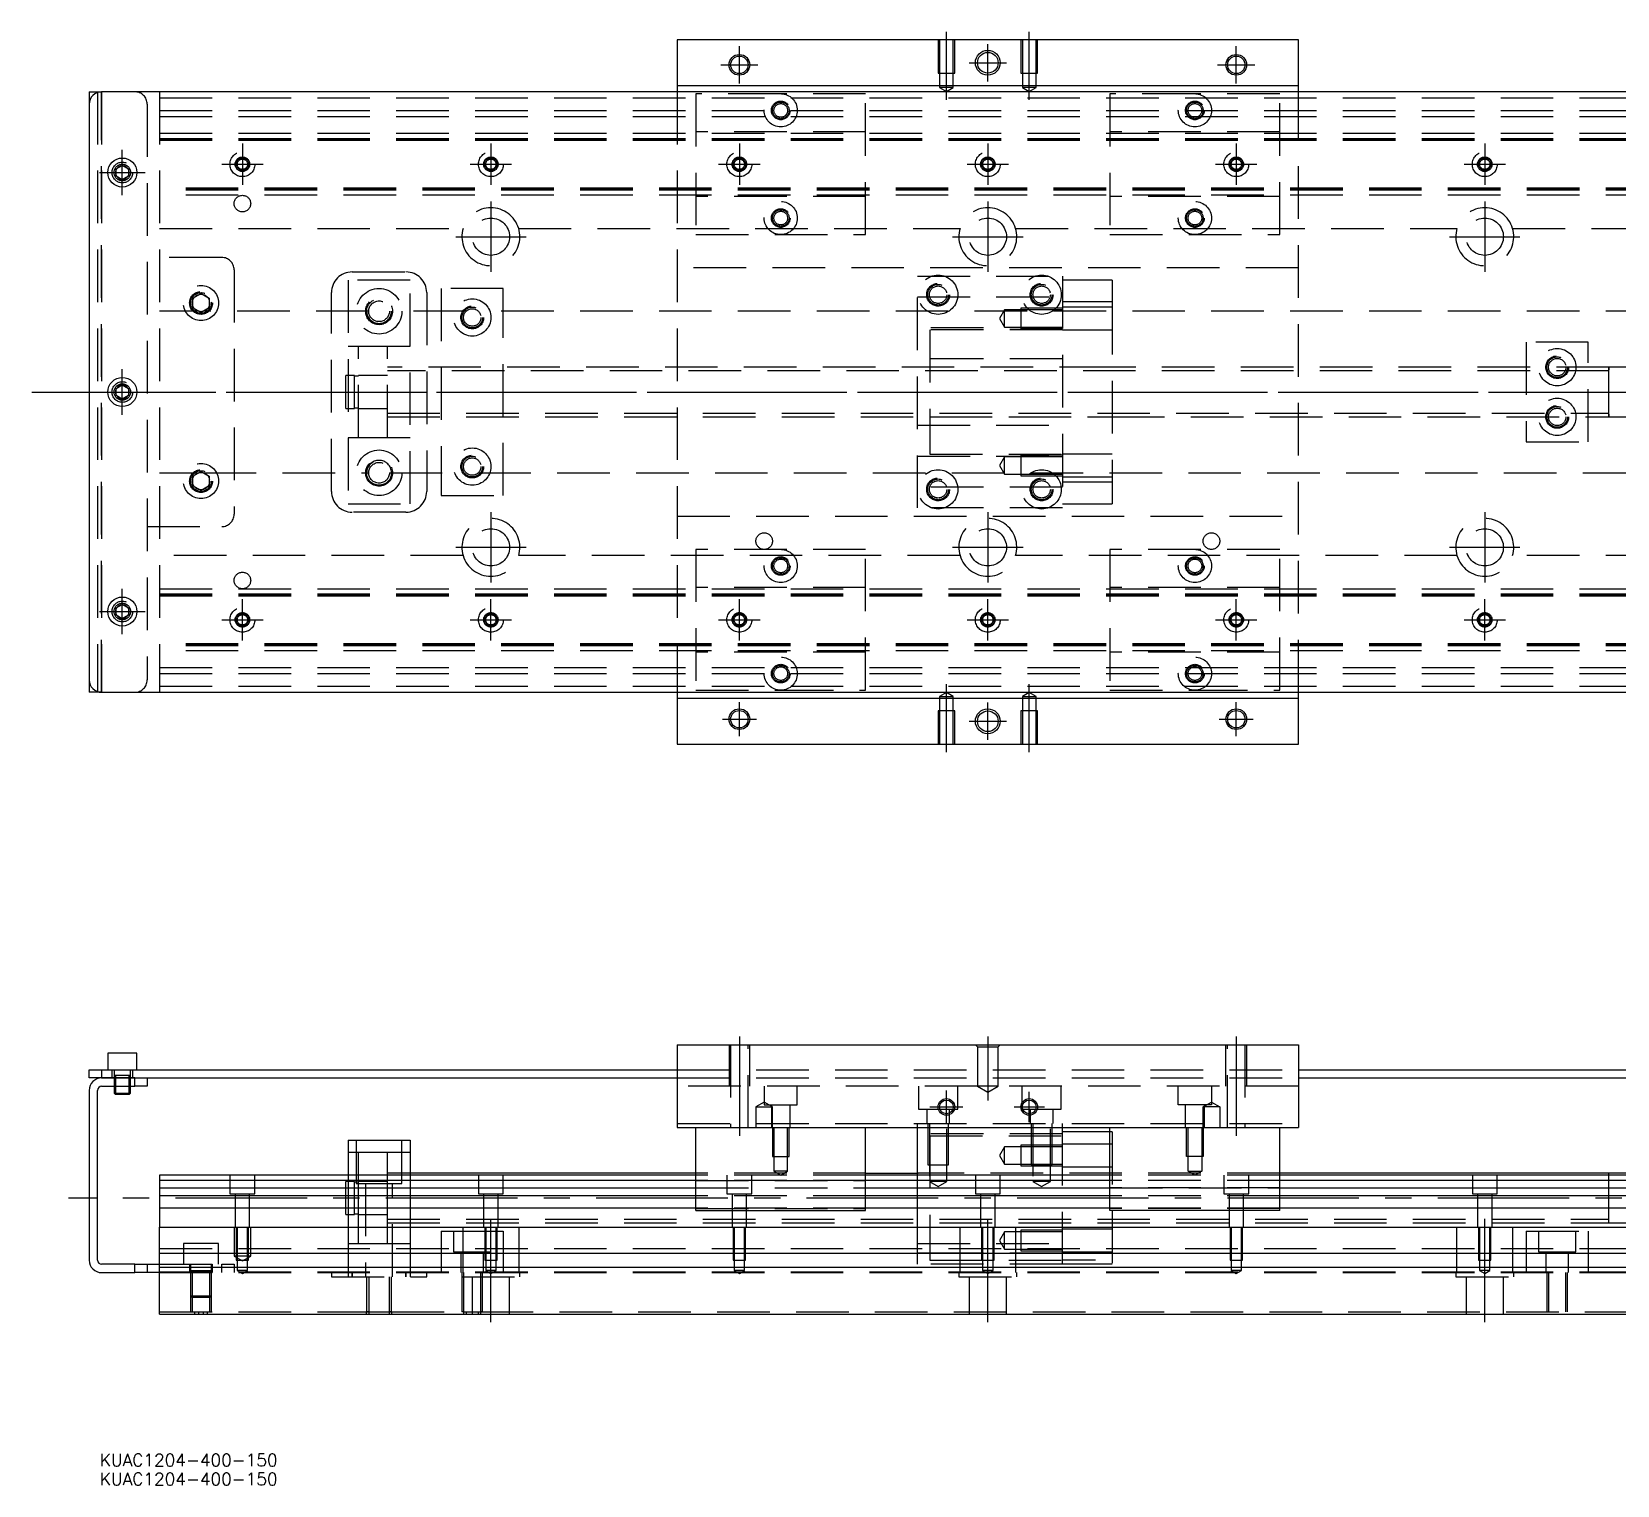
# Model space of a CAD drawing. Extents: x -14 to 616, y -264 to 87.
# Drawn here: x -13.9 to 369, y -264 to 87 of the extents above; entities that cross this region are included whole.
import ezdxf

# ---------------------------------------------------------------- set-up
doc = ezdxf.new("R2010")
doc.units = 0
doc.linetypes.add('CENTER', pattern=[50.8, 31.75, -6.35, 6.35, -6.35])
doc.linetypes.add('DASHED', pattern=[19.05, 12.7, -6.35])
doc.layers.get('0').update_dxf_attribs({"linetype": 'CONTINUOUS'})
doc.layers.add('CENTER', color=1, linetype='CENTER')
doc.styles.get("Standard").update_dxf_attribs({"font": 'txt.shx', "height": 3, "bigfont": 'bigfont.shx'})

# ---------------------------------------------------------------- blocks, each defined once
blk = doc.blocks.new('*U2')
at = {"color": 7, "linetype": 'CONTINUOUS'}
blk.add_text('KUAC1204-400-150', height=3, dxfattribs=at).set_placement((2.55, -263.98))
blk = doc.blocks.new('*U3')
at = {"color": 7, "linetype": 'CONTINUOUS'}
blk.add_text('KUAC1204-400-150', height=3, dxfattribs=at).set_placement((2.55, -259.4))

msp = doc.modelspace()

# ---------------------------------------------------------------- linework, layer by layer
at = {"color": 7, "linetype": 'CONTINUOUS'}
for p, q in [((292, 85), (142, 85)), ((142, 85), (142, 74)), ((292, 74), (292, 85)), ((142, 74), (292, 74)), ((142, 74), (142, 72.5)), ((292, 72.5), (292, 74)), ((0, 72.5), (0, -72.5)), ((0, 72.5), (3, 72.5)), ((431, 72.5), (3, 72.5)), ((6.5, 53.866026), (8, 54.73205)), ((6.5, 52.133974), (6.5, 53.866026)), ((8, 54.73205), (9.5, 53.866026)), ((9.5, 53.866026), (9.5, 52.133974)), ((8, 51.26795), (6.5, 52.133974)), ((9.5, 52.133974), (8, 51.26795)), ((367, -6.000006), (367, 6.000006)), ((6.5, 0.866026), (8, 1.73205)), ((6.5, -0.866026), (6.5, 0.866026)), ((8, 1.73205), (9.5, 0.866026)), ((9.5, 0.866026), (9.5, -0.866026)), ((8, -1.73205), (6.5, -0.866026)), ((9.5, -0.866026), (8, -1.73205)), ((6.5, -52.133974), (8, -51.26795)), ((6.5, -53.866026), (6.5, -52.133974)), ((8, -51.26795), (9.5, -52.133974)), ((9.5, -52.133974), (9.5, -53.866026)), ((8, -54.73205), (6.5, -53.866026)), ((9.5, -53.866026), (8, -54.73205)), ((3, -72.5), (0, -72.5)), ((3, -72.5), (431, -72.5)), ((142, -72.5), (142, -85)), ((292, -85), (292, -72.5)), ((292, -74), (142, -74)), ((142, -85), (292, -85)), ((11.5, -159.63), (4.5, -159.63)), ((4.5, -159.63), (4.5, -163.63)), ((11.5, -163.63), (11.5, -159.63)), ((142, -157.63), (292, -157.63)), ((142, -157.63), (142, -177.63)), ((292, -157.63), (292, -177.63)), ((0, -165.63), (0, -163.63)), ((0, -163.63), (3, -163.63)), ((3, -163.63), (3, -165.63)), ((3, -163.63), (142, -163.63)), ((292, -163.63), (431, -163.63)), ((3, -165.63), (0, -165.63)), ((3, -165.63), (11, -165.63)), ((11, -165.63), (3, -165.63)), ((3, -167.63), (11, -167.63)), ((6, -167.63), (6, -169.28)), ((6.35, -167.63), (6.35, -169.63)), ((9.65, -169.63), (9.65, -167.63)), ((10, -169.28), (10, -167.63)), ((11, -165.63), (142, -165.63)), ((11, -167.63), (11, -165.63)), ((14, -167.63), (11, -167.63)), ((14, -165.63), (14, -167.63)), ((292, -165.63), (423, -165.63)), ((0, -168.63), (0, -209.63)), ((2, -209.63), (2, -168.63)), ((6, -169.28), (10, -169.28)), ((6, -169.28), (6.35, -169.63)), ((9.65, -169.63), (6.35, -169.63)), ((9.65, -169.63), (10, -169.28)), ((142, -177.63), (292, -177.63)), ((146.5, -197.63), (146.5, -177.63)), ((187.5, -197.63), (187.5, -177.63)), ((200, -189.13), (200, -177.63)), ((235, -189.13), (235, -177.63)), ((246.5, -178.63), (235, -178.63)), ((246.5, -197.63), (246.5, -177.63)), ((287.5, -197.63), (287.5, -177.63)), ((62.5, -180.63), (62.5, -189.13)), ((62.5, -180.63), (77.5, -180.63)), ((77.5, -180.63), (77.5, -189.13)), ((146.5, -189.13), (17, -189.13)), ((17, -189.13), (17, -190.382272)), ((17, -190.382272), (17, -192.15668)), ((146.5, -190.382272), (17, -190.382272)), ((146.5, -188.63), (77.5, -188.63)), ((187.5, -188.63), (200, -188.630006)), ((246.5, -189.13), (187.5, -189.13)), ((246.5, -190.382272), (187.5, -190.382272)), ((367, -188.63), (287.5, -188.63)), ((417, -189.13), (287.5, -189.13)), ((417, -190.382272), (287.5, -190.382272)), ((367, -188.63), (366.995, -188.63)), ((367, -189.13), (367, -188.629994)), ((367.005, -188.63), (367, -188.63)), ((372, -188.63), (367, -188.63)), ((17, -192.15668), (146.5, -192.15668)), ((17, -192.15668), (17, -194.053076)), ((17, -194.053076), (17, -197.107372)), ((146.5, -194.053076), (17, -194.053076)), ((187.5, -192.15668), (246.5, -192.15668)), ((246.5, -194.053076), (187.5, -194.053076)), ((287.5, -192.15668), (417, -192.15668)), ((417, -194.053076), (287.5, -194.053076)), ((146.5, -197.107372), (17, -197.107372)), ((17, -197.107372), (17, -201.63)), ((146.5, -197.63), (187.5, -197.63)), ((246.5, -197.107372), (187.5, -197.107372)), ((287.5, -197.63), (246.5, -197.63)), ((417, -197.107372), (287.5, -197.107372)), ((17, -201.63), (417, -201.63)), ((17, -207.93), (17, -201.63)), ((17, -207.93), (417, -207.93)), ((17, -211.33), (17, -207.93)), ((11, -210.63), (3, -210.63)), ((3, -212.63), (11, -212.63)), ((11, -212.63), (11, -210.63)), ((11, -210.63), (14, -210.63)), ((14, -212.63), (11, -212.63)), ((14, -210.63), (14, -212.63)), ((14, -210.63), (17, -210.63)), ((17, -212.63), (14, -212.63)), ((17, -211.33), (417, -211.33)), ((17, -222.63), (17, -211.33)), ((17, -222.63), (417, -222.63))]:
    msp.add_line(p, q, dxfattribs=at)
at = {"color": 3, "linetype": 'DASHED'}
for p, q in [((205.000006, 85), (205.000006, 77)), ((205.35, 85), (205.35, 77)), ((208.65, 77), (208.65, 85)), ((208.999994, 77), (208.999994, 85)), ((225.000006, 85), (225.000006, 77)), ((225.35, 85), (225.35, 77)), ((228.65, 77), (228.65, 85)), ((228.999994, 77), (228.999994, 85)), ((205.000006, 77), (208.999994, 77)), ((205.35, 77), (205.35, 73.5)), ((208.65, 73.5), (208.65, 77)), ((225.000006, 77), (228.999994, 77)), ((225.35, 77), (225.35, 73.5)), ((228.65, 73.5), (228.65, 77)), ((208.65, 73.5), (205.35, 73.5)), ((205.35, 73.5), (207, 72.547372)), ((207, 72.547372), (208.65, 73.5)), ((228.65, 73.5), (225.35, 73.5)), ((225.35, 73.5), (227, 72.547372)), ((227, 72.547372), (228.65, 73.5)), ((2, 72.5), (2, -72.5)), ((3, 72.5), (3, -72.5)), ((3, -72.5), (3, 72.5)), ((3, 72.5), (3, -72.5)), ((3, -72.5), (3, 72.5)), ((14, 69.5), (14, -69.5)), ((17, 72.5), (17, -72.5)), ((17, 71), (417, 71)), ((142, 72.5), (142, -72.5)), ((146.5, 72), (146.5, 38)), ((167, 72), (146.5, 72)), ((187.5, 72), (167, 72)), ((187.5, 38), (187.5, 72)), ((267, 72), (246.5, 72)), ((246.5, 72), (246.5, 38)), ((287.5, 72), (267, 72)), ((287.5, 38), (287.5, 72)), ((292, -72.5), (292, 72.5)), ((17, 68), (417, 68)), ((17, 66.5), (417, 66.5)), ((17, 62.5), (417, 62.5)), ((187.5, 62.8), (146.5, 62.8)), ((287.5, 62.8), (246.5, 62.8)), ((17, 61.247728), (417, 61.247728)), ((17, 61.1147), (417, 61.1147)), ((17, 61.1), (417, 61.1)), ((17, 60.8), (417, 60.8)), ((6, 53), (6.030168, 53.346066)), ((417, 49.2), (17, 49.2)), ((417, 48.9), (17, 48.9)), ((417, 48.8853), (17, 48.8853)), ((417, 48.752272), (17, 48.752272)), ((417, 47.5), (17, 47.5)), ((187.5, 47.2), (146.5, 47.2)), ((287.5, 47.2), (246.5, 47.2)), ((17, 39.5), (90.291796, 39.5)), ((103.708204, 39.5), (210.291796, 39.5)), ((223.708204, 39.5), (330.291796, 39.5)), ((343.708204, 39.5), (417, 39.5)), ((146.5, 38), (187.5, 38)), ((246.5, 38), (287.5, 38)), ((32, 32.5), (14, 32.5)), ((35, 29.5), (35, -29.5)), ((77.5, 27), (62.5, 27)), ((62.5, 27), (62.5, -27)), ((63.5, 29), (76.5, 29)), ((77.5, -27), (77.5, 27)), ((292, 30), (142, 30)), ((200, 28), (235, 28)), ((200, -28), (200, 28)), ((235, 28), (235, -28)), ((247, 27), (235, 27)), ((247, 27), (247, 21.748564)), ((25, 22.6547), (27, 23.809402)), ((27, 23.809402), (29, 22.6547)), ((58.5, -24), (58.5, 24)), ((81.5, 24), (81.5, -24)), ((100, 25), (85, 25)), ((85, 25), (85, -25)), ((100, -25), (100, 25)), ((200, 23), (235, 23)), ((26.359688, 19.5), (17, 19.5)), ((25, 20.3453), (25, 22.6547)), ((27, 19.190598), (25, 20.3453)), ((29, 20.3453), (27, 19.190598)), ((67.5, 19.5), (27.640312, 19.5)), ((29, 22.6547), (29, 20.3453)), ((29.483582, 21.786038), (29.5, 21.5)), ((91.030306, 19.5), (72.5, 19.5)), ((417, 19.5), (93.969694, 19.5)), ((221, 19.85352), (219.787564, 17.75352)), ((221, 15.65352), (221, 19.85352)), ((225, 19.85352), (221, 19.85352)), ((225, 20.253516), (225, 15.253526)), ((235, 20.253516), (225, 20.253516)), ((235, 19.85352), (225, 19.85352)), ((247, 21.748564), (235, 21.748564)), ((247, 20.50352), (235, 20.50352)), ((247, 21.748564), (247, -21.748564)), ((235, 15.5), (200, 15.5)), ((219.787564, 17.75352), (221, 15.65352)), ((221, 15.65352), (225, 15.65352)), ((225, 15.65352), (235, 15.65352)), ((203, 15), (203, -15)), ((235, 15), (203, 15)), ((225, 15.253526), (235, 15.253526)), ((235, 15.00352), (247, 15.00352)), ((362, 12), (347, 12)), ((347, 12), (347, -12)), ((362, -12), (362, 12)), ((65, 11), (62.5, 11)), ((65, -11), (65, 11)), ((72, 11), (65, 11)), ((72, 11), (65, 11)), ((72, -11), (72, 11)), ((77.5, 11), (72, 11)), ((235, 8), (200, 8)), ((62, 0), (62, 4)), ((64.1, 4), (62, 4)), ((64.1, 0), (64.1, 4)), ((72, 4), (65, 4)), ((72, 4), (65, 4)), ((247, 6), (72, 6)), ((367, 5.125), (72, 5.125)), ((247, 5.999994), (203, 5.999994)), ((367.005, 6), (247, 6)), ((372, 6), (366.995, 6)), ((367, -5.999164), (367, 6)), ((367, 6), (367, 5.325218)), ((6, 0), (6.023172, 0.30356)), ((62, -4), (62, 0)), ((65, 3.8), (64.1, 3.8)), ((64.1, -4), (64.1, 0)), ((64.1, -3.8), (65, -3.8)), ((62, -4), (64.1, -4)), ((65, -4), (72, -4)), ((65, -4), (72, -4)), ((72, -5.125), (367, -5.125)), ((72, -6), (247, -6)), ((203, -5.999994), (247, -5.999994)), ((247, -6), (367.005, -6)), ((366.995, -6), (372, -6)), ((367, -5.326228), (367, -6)), ((367, -6), (367, -5.999164)), ((62.5, -11), (65, -11)), ((65, -11), (72, -11)), ((65, -11), (72, -11)), ((72, -11), (77.5, -11)), ((200, -8), (235, -8)), ((203, -15), (235, -15)), ((225, -15.253526), (225, -20.253516)), ((235, -15.253526), (225, -15.253526)), ((247, -15.00352), (235, -15.00352)), ((347, -12), (362, -12)), ((200, -15.5), (235, -15.5)), ((221, -15.65352), (219.787564, -17.75352)), ((219.787564, -17.75352), (221, -19.85352)), ((221, -19.85352), (221, -15.65352)), ((225, -15.65352), (221, -15.65352)), ((235, -15.65352), (225, -15.65352)), ((17, -19.5), (26.359688, -19.5)), ((24.5, -21.5), (24.534018, -21.088984)), ((25, -20.3453), (27, -19.190598)), ((25, -22.6547), (25, -20.3453)), ((27, -23.809402), (25, -22.6547)), ((27, -19.190598), (29, -20.3453)), ((29, -22.6547), (27, -23.809402)), ((27.640312, -19.5), (67.5, -19.5)), ((29, -20.3453), (29, -22.6547)), ((72.5, -19.5), (91.030306, -19.5)), ((93.969694, -19.5), (417, -19.5)), ((221, -19.85352), (225, -19.85352)), ((225, -19.85352), (235, -19.85352)), ((225, -20.253516), (235, -20.253516)), ((235, -20.50352), (247, -20.50352)), ((247, -21.748564), (235, -21.748564)), ((247, -21.748564), (247, -27)), ((85, -25), (100, -25)), ((235, -23), (200, -23)), ((62.5, -27), (77.5, -27)), ((76.5, -29), (63.5, -29)), ((142, -30), (292, -30)), ((235, -28), (200, -28)), ((235, -27), (247, -27)), ((14, -32.5), (32, -32.5)), ((146.5, -38), (146.5, -72)), ((187.5, -38), (146.5, -38)), ((187.5, -72), (187.5, -38)), ((246.5, -38), (246.5, -72)), ((287.5, -38), (246.5, -38)), ((287.5, -72), (287.5, -38)), ((90.291796, -39.5), (17, -39.5)), ((210.291796, -39.5), (103.708204, -39.5)), ((330.291796, -39.5), (223.708204, -39.5)), ((417, -39.5), (343.708204, -39.5)), ((17, -47.5), (417, -47.5)), ((17, -48.752272), (417, -48.752272)), ((17, -48.8853), (417, -48.8853)), ((17, -48.9), (417, -48.9)), ((17, -49.2), (417, -49.2)), ((187.5, -47.2), (146.5, -47.2)), ((287.5, -47.2), (246.5, -47.2)), ((6, -53), (6.030168, -52.653934)), ((417, -60.8), (17, -60.8)), ((417, -61.1), (17, -61.1)), ((417, -61.1147), (17, -61.1147)), ((417, -61.247728), (17, -61.247728)), ((417, -62.5), (17, -62.5)), ((187.5, -62.8), (146.5, -62.8)), ((287.5, -62.8), (246.5, -62.8)), ((17, -66.5), (417, -66.5)), ((17, -68), (417, -68)), ((17, -71), (417, -71)), ((146.5, -72), (167, -72)), ((167, -72), (187.5, -72)), ((207, -72.547372), (205.35, -73.5)), ((208.65, -73.5), (207, -72.547372)), ((227, -72.547372), (225.35, -73.5)), ((228.65, -73.5), (227, -72.547372)), ((246.5, -72), (267, -72)), ((267, -72), (287.5, -72)), ((205.35, -73.5), (207, -73.5)), ((205.35, -73.5), (205.35, -77)), ((207, -73.5), (208.65, -73.5)), ((208.65, -77), (208.65, -73.5)), ((225.35, -73.5), (227, -73.5)), ((225.35, -73.5), (225.35, -77)), ((227, -73.5), (228.65, -73.5)), ((228.65, -77), (228.65, -73.5)), ((208.999994, -77), (205.000006, -77)), ((205.000006, -77), (205.000006, -85)), ((205.35, -77), (205.35, -85)), ((208.65, -85), (208.65, -77)), ((208.999994, -85), (208.999994, -77)), ((228.999994, -77), (225.000006, -77)), ((225.000006, -77), (225.000006, -85)), ((225.35, -77), (225.35, -85)), ((228.65, -85), (228.65, -77)), ((228.999994, -85), (228.999994, -77)), ((154.500006, -157.63), (154.500006, -167.63)), ((154.9, -157.63), (154.9, -177.63)), ((159.1, -177.63), (159.1, -157.63)), ((159.499994, -167.63), (159.499994, -157.63)), ((214.5, -158.13), (214, -157.63)), ((214.5, -158.13), (214.5, -167.63)), ((214.5, -158.13), (219.5, -158.13)), ((219.5, -158.13), (220, -157.63)), ((219.5, -167.63), (219.5, -158.13)), ((274.500006, -167.63), (274.500006, -157.63)), ((274.9, -177.63), (274.9, -157.63)), ((279.1, -157.63), (279.1, -177.63)), ((279.499994, -157.63), (279.499994, -167.63)), ((5.5, -163.63), (5.5, -165.63)), ((6, -163.63), (6, -167.63)), ((10, -167.63), (10, -163.63)), ((10.5, -165.63), (10.5, -163.63)), ((142, -163.63), (292, -163.63)), ((10, -165.03), (6, -165.03)), ((6.35, -165.03), (6.35, -167.63)), ((9.65, -167.63), (9.65, -165.03)), ((142, -165.63), (292, -165.63)), ((214.5, -167.63), (142, -167.63)), ((163, -167.63), (163, -172.13)), ((171, -172.13), (171, -167.63)), ((200.25, -167.63), (200.25, -173.13)), ((209.75, -173.13), (209.75, -167.63)), ((219.5, -167.63), (214.5, -167.63)), ((214.5, -167.63), (217, -169.073376)), ((217, -169.073376), (219.5, -167.63)), ((292, -167.63), (219.5, -167.63)), ((225.25, -167.63), (225.25, -173.13)), ((234.75, -173.13), (234.75, -167.63)), ((263, -172.13), (263, -167.63)), ((271, -167.63), (271, -172.13)), ((163, -171.4753), (161, -172.63)), ((165, -172.63), (163, -171.4753)), ((163, -172.13), (171, -172.13)), ((164.75, -172.13), (164.75, -177.63)), ((169.25, -177.63), (169.25, -172.13)), ((271, -172.13), (263, -172.13)), ((264.75, -177.63), (264.75, -172.13)), ((269, -172.63), (271, -171.4753)), ((269.25, -172.13), (269.25, -177.63)), ((271, -171.4753), (273, -172.63)), ((161, -172.63), (165, -172.63)), ((161, -172.63), (161, -177.63)), ((165, -177.63), (165, -172.63)), ((200.25, -173.13), (209.75, -173.13)), ((202.25, -173.13), (202.25, -176.63)), ((207.75, -176.63), (207.75, -173.13)), ((225.25, -173.13), (234.75, -173.13)), ((227.25, -173.13), (227.25, -176.63)), ((232.75, -176.63), (232.75, -173.13)), ((273, -172.63), (269, -172.63)), ((269, -177.63), (269, -172.63)), ((273, -172.63), (273, -177.63)), ((142, -176.63), (292, -176.63)), ((165.000006, -177.63), (165.000006, -184.63)), ((165.35, -177.63), (165.35, -184.63)), ((168.65, -184.63), (168.65, -177.63)), ((168.999994, -184.63), (168.999994, -177.63)), ((200, -177.63), (200, -176.63)), ((235, -179.13), (200, -179.13)), ((202.500006, -176.63), (202.500006, -186.63)), ((202.9, -176.63), (202.9, -190.63)), ((203, -179.63), (203, -209.63)), ((203, -179.63), (235, -179.63)), ((207.1, -190.63), (207.1, -176.63)), ((207.499994, -186.63), (207.499994, -176.63)), ((227.500006, -176.63), (227.500006, -186.63)), ((227.9, -176.63), (227.9, -190.63)), ((232.1, -190.63), (232.1, -176.63)), ((232.499994, -186.63), (232.499994, -176.63)), ((235, -177.63), (235, -176.63)), ((247, -178.63), (246.5, -178.63)), ((247, -178.63), (247, -210.63)), ((265.000006, -184.63), (265.000006, -177.63)), ((265.35, -184.63), (265.35, -177.63)), ((268.65, -177.63), (268.65, -184.63)), ((268.999994, -177.63), (268.999994, -184.63)), ((65, -183.63), (62.5, -183.63)), ((64.5, -180.63), (64.5, -191.13)), ((65, -189.13), (65, -183.63)), ((72, -183.63), (65, -183.63)), ((72, -189.13), (72, -183.63)), ((77.5, -183.63), (72, -183.63)), ((75.5, -191.13), (75.5, -180.63)), ((221, -182.28), (219.787564, -184.38)), ((221, -186.48), (221, -182.28)), ((225, -182.28), (221, -182.28)), ((225, -181.880006), (225, -186.879994)), ((235, -181.880006), (225, -181.880006)), ((235, -182.28), (225, -182.28)), ((247, -181.63), (235, -181.63)), ((165.000006, -184.63), (168.999994, -184.63)), ((165.35, -184.63), (165.35, -188.13)), ((168.65, -188.13), (168.65, -184.63)), ((202.500006, -186.63), (207.499994, -186.63)), ((219.787564, -184.38), (221, -186.48)), ((221, -186.48), (225, -186.48)), ((225, -186.48), (235, -186.48)), ((225, -186.879994), (235, -186.879994)), ((227.500006, -186.63), (232.499994, -186.63)), ((235, -187.13), (247, -187.13)), ((268.999994, -184.63), (265.000006, -184.63)), ((265.35, -188.13), (265.35, -184.63)), ((268.65, -184.63), (268.65, -188.13)), ((34, -189.13), (34, -193.63)), ((40, -193.63), (40, -189.13)), ((62, -198.63), (62, -190.63)), ((62.5, -190.63), (62, -190.63)), ((62.5, -189.13), (62.5, -201.63)), ((64.1, -190.63), (62.5, -190.63)), ((64.1, -198.63), (64.1, -190.63)), ((65, -190.83), (64.1, -190.83)), ((64.5, -191.13), (75.5, -191.13)), ((65, -194.63), (65, -189.13)), ((72, -190.63), (65, -190.63)), ((66.75, -191.13), (66.75, -213.63)), ((77.5, -188.63), (72, -188.63)), ((72, -194.63), (72, -189.13)), ((73.25, -213.63), (73.25, -191.13)), ((77.5, -189.13), (77.5, -201.63)), ((94, -189.13), (94, -193.63)), ((100, -193.63), (100, -189.13)), ((187.5, -188.63), (146.5, -188.63)), ((187.5, -189.13), (146.5, -189.13)), ((187.5, -190.382272), (146.5, -190.382272)), ((146.5, -190.427056), (187.5, -190.427056)), ((154, -189.13), (154, -193.63)), ((160, -193.63), (160, -189.13)), ((168.65, -188.13), (165.35, -188.13)), ((165.35, -188.13), (167, -189.082628)), ((167, -189.082628), (168.65, -188.13)), ((187.5, -188.630006), (203, -188.630006)), ((287.5, -188.63), (200, -188.63)), ((200, -197.63), (200, -189.13)), ((207.1, -190.63), (202.9, -190.63)), ((202.9, -190.63), (205, -191.842436)), ((205, -191.842436), (207.1, -190.63)), ((214, -189.13), (214, -193.63)), ((220, -193.63), (220, -189.13)), ((232.1, -190.63), (227.9, -190.63)), ((227.9, -190.63), (230, -191.842436)), ((230, -191.842436), (232.1, -190.63)), ((235, -210.63), (235, -189.13)), ((287.5, -189.13), (246.5, -189.13)), ((287.5, -190.382272), (246.5, -190.382272)), ((287.5, -190.427056), (246.5, -190.427056)), ((265.35, -188.13), (268.65, -188.13)), ((267, -189.082628), (265.35, -188.13)), ((268.65, -188.13), (267, -189.082628)), ((274, -189.13), (274, -193.63)), ((280, -193.63), (280, -189.13)), ((334, -189.13), (334, -193.63)), ((340, -193.63), (340, -189.13)), ((367, -200.629164), (367, -189.13)), ((34, -193.63), (40, -193.63)), ((35.25, -193.63), (35.25, -201.63)), ((38.75, -201.63), (38.75, -193.63)), ((65, -201.63), (65, -194.63)), ((72, -201.63), (72, -194.63)), ((94, -193.63), (100, -193.63)), ((95.25, -193.63), (95.25, -201.63)), ((98.75, -201.63), (98.75, -193.63)), ((146.5, -192.13), (187.5, -192.13)), ((146.5, -192.15668), (187.5, -192.15668)), ((187.5, -194.053076), (146.5, -194.053076)), ((154, -193.63), (160, -193.63)), ((155.25, -193.63), (155.25, -201.63)), ((158.75, -201.63), (158.75, -193.63)), ((214, -193.63), (220, -193.63)), ((215.25, -193.63), (215.25, -201.63)), ((218.75, -201.63), (218.75, -193.63)), ((287.5, -192.13), (246.5, -192.13)), ((246.5, -192.15668), (287.5, -192.15668)), ((287.5, -194.053076), (246.5, -194.053076)), ((274, -193.63), (280, -193.63)), ((275.25, -193.63), (275.25, -201.63)), ((278.75, -201.63), (278.75, -193.63)), ((334, -193.63), (340, -193.63)), ((335.25, -193.63), (335.25, -201.63)), ((338.75, -201.63), (338.75, -193.63)), ((62, -198.63), (62.5, -198.63)), ((62.5, -198.63), (64.1, -198.63)), ((64.1, -198.43), (65, -198.43)), ((65, -198.63), (72, -198.63)), ((187.5, -197.107372), (146.5, -197.107372)), ((146.5, -197.13), (187.5, -197.13)), ((200, -201.63), (200, -197.63)), ((287.5, -197.107372), (246.5, -197.107372)), ((287.5, -197.13), (246.5, -197.13)), ((35, -201.63), (35, -208.63)), ((35.500006, -201.63), (35.500006, -207.93)), ((35.75, -201.63), (35.75, -209.63)), ((38.25, -209.63), (38.25, -201.63)), ((38.499994, -207.93), (38.499994, -201.63)), ((39, -208.63), (39, -201.63)), ((62.5, -201.63), (62.5, -207.93)), ((65, -205.63), (65, -201.63)), ((72, -199.755), (367, -199.755)), ((72, -200.63), (367, -200.63)), ((72, -205.63), (72, -201.63)), ((77.5, -201.63), (77.5, -207.93)), ((85, -202.63), (95.500006, -202.63)), ((85, -202.63), (85, -207.93)), ((88, -202.63), (88, -207.63)), ((90.291796, -212.63), (90.291796, -201.63)), ((95.500006, -201.63), (95.500006, -207.93)), ((95.500006, -202.63), (98.499994, -202.63)), ((95.75, -201.63), (95.75, -209.63)), ((97, -207.63), (97, -202.63)), ((98.25, -209.63), (98.25, -201.63)), ((98.499994, -207.93), (98.499994, -201.63)), ((98.499994, -202.63), (100, -202.63)), ((100, -202.63), (100, -207.93)), ((103.708204, -201.63), (103.708204, -212.63)), ((155.500006, -201.63), (155.500006, -207.93)), ((155.75, -201.63), (155.75, -209.63)), ((158.25, -209.63), (158.25, -201.63)), ((158.499994, -207.93), (158.499994, -201.63)), ((200, -205.63), (200, -201.63)), ((210.291796, -212.63), (210.291796, -201.63)), ((215.500006, -201.63), (215.500006, -207.93)), ((215.75, -201.63), (215.75, -209.63)), ((218.25, -209.63), (218.25, -201.63)), ((218.499994, -207.93), (218.499994, -201.63)), ((221, -202.78), (219.787564, -204.88)), ((221, -206.98), (221, -202.78)), ((225, -202.78), (221, -202.78)), ((223.708204, -201.63), (223.708204, -212.63)), ((225, -202.380006), (225, -207.379994)), ((235, -202.380006), (225, -202.380006)), ((235, -202.78), (225, -202.78)), ((247, -202.13), (235, -202.13)), ((275.500006, -201.63), (275.500006, -207.93)), ((275.75, -201.63), (275.75, -209.63)), ((278.25, -209.63), (278.25, -201.63)), ((278.499994, -207.93), (278.499994, -201.63)), ((330.291796, -212.63), (330.291796, -201.63)), ((335.500006, -201.63), (335.500006, -207.93)), ((335.75, -201.63), (335.75, -209.63)), ((338.25, -209.63), (338.25, -201.63)), ((338.499994, -207.93), (338.499994, -201.63)), ((343.708204, -201.63), (343.708204, -212.63)), ((347, -202.63), (362, -202.63)), ((347, -202.63), (347, -207.93)), ((350, -202.63), (350, -207.63)), ((359, -207.63), (359, -202.63)), ((362, -202.63), (362, -207.93)), ((366.995, -200.63), (367, -200.63)), ((367, -200.63), (367, -200.629164)), ((367, -200.63), (367.005, -200.63)), ((367, -200.63), (372, -200.63)), ((31.25, -205.63), (22.75, -205.63)), ((22.75, -205.63), (22.75, -207.93)), ((31.25, -207.93), (31.25, -205.63)), ((62.5, -205.63), (65, -205.63)), ((65, -205.63), (72, -205.63)), ((72, -205.63), (77.5, -205.63)), ((200, -205.63), (235, -205.63)), ((200, -207.93), (200, -205.63)), ((219.787564, -204.88), (221, -206.98)), ((17, -206.78), (417, -206.78)), ((22.75, -207.93), (22.75, -210.63)), ((31.25, -210.63), (31.25, -207.93)), ((39, -208.63), (35, -208.63)), ((35, -208.63), (37, -209.7847)), ((35.500006, -207.93), (35.500006, -209.63)), ((35.500006, -209.63), (38.499994, -209.63)), ((35.75, -209.63), (35.75, -212.13)), ((37, -209.7847), (39, -208.63)), ((38.25, -212.13), (38.25, -209.63)), ((38.499994, -209.63), (38.499994, -207.93)), ((62.5, -207.93), (62.5, -211.33)), ((77.5, -207.93), (77.5, -211.33)), ((85, -207.93), (85, -211.33)), ((88, -207.63), (97, -207.63)), ((89.75, -207.63), (89.75, -212.63)), ((95.25, -212.63), (95.25, -207.63)), ((95.500006, -207.93), (95.500006, -209.63)), ((95.500006, -209.63), (98.499994, -209.63)), ((95.75, -209.63), (95.75, -212.13)), ((98.25, -212.13), (98.25, -209.63)), ((98.499994, -209.63), (98.499994, -207.93)), ((100, -207.93), (100, -211.33)), ((155.500006, -207.93), (155.500006, -209.63)), ((155.500006, -209.63), (158.499994, -209.63)), ((155.75, -209.63), (155.75, -212.13)), ((158.25, -212.13), (158.25, -209.63)), ((158.499994, -209.63), (158.499994, -207.93)), ((200, -207.905918), (235, -207.905918)), ((203, -207.905918), (200, -207.905918)), ((200, -210.63), (200, -207.93)), ((235, -207.905918), (203, -207.905918)), ((203, -209.63), (235, -209.63)), ((215.500006, -207.93), (215.500006, -209.63)), ((215.500006, -209.63), (218.499994, -209.63)), ((215.75, -209.63), (215.75, -212.13)), ((218.25, -212.13), (218.25, -209.63)), ((218.499994, -209.63), (218.499994, -207.93)), ((221, -206.98), (225, -206.98)), ((225, -206.98), (235, -206.98)), ((225, -207.379994), (235, -207.379994)), ((235, -207.63), (247, -207.63)), ((243, -209.63), (235, -209.63)), ((275.500006, -207.93), (275.500006, -209.63)), ((275.500006, -209.63), (278.499994, -209.63)), ((275.75, -209.63), (275.75, -212.13)), ((278.25, -212.13), (278.25, -209.63)), ((278.499994, -209.63), (278.499994, -207.93)), ((335.500006, -207.93), (335.500006, -209.63)), ((335.500006, -209.63), (338.499994, -209.63)), ((335.75, -209.63), (335.75, -212.13)), ((338.25, -212.13), (338.25, -209.63)), ((338.499994, -209.63), (338.499994, -207.93)), ((347, -207.93), (347, -211.33)), ((350, -207.63), (359, -207.63)), ((351.75, -207.63), (351.75, -212.63)), ((357.25, -212.63), (357.25, -207.63)), ((362, -207.93), (362, -211.33)), ((17, -210.63), (32, -210.63)), ((17, -212.48), (417, -212.48)), ((17, -212.63), (417, -212.63)), ((24.25, -210.63), (24.25, -212.63)), ((29.500006, -212.23), (24.499994, -212.23)), ((24.5, -210.63), (24.5, -222.13)), ((24.9, -212.23), (24.9, -222.13)), ((29.1, -222.13), (29.1, -212.23)), ((29.5, -222.13), (29.5, -210.63)), ((29.75, -212.63), (29.75, -210.63)), ((32, -212.63), (32, -210.63)), ((32, -210.63), (35, -210.63)), ((35, -210.63), (35, -212.63)), ((38.25, -212.13), (35.75, -212.13)), ((35.75, -212.13), (37, -212.851688)), ((37, -212.851688), (38.25, -212.13)), ((58.5, -212.63), (58.5, -213.63)), ((58.5, -213.63), (81.5, -213.63)), ((62.5, -211.33), (62.5, -212.63)), ((62.5, -212.63), (62.5, -213.63)), ((63.5, -213.63), (63.5, -212.63)), ((63.5, -212.63), (63.5, -213.63)), ((67.000006, -213.63), (67.000006, -222.13)), ((67.5, -213.63), (67.5, -222.13)), ((72.5, -222.13), (72.5, -213.63)), ((72.999994, -222.13), (72.999994, -213.63)), ((76.5, -212.63), (76.5, -213.63)), ((76.5, -213.63), (76.5, -212.63)), ((77.5, -211.33), (77.5, -213.63)), ((81.5, -213.63), (81.5, -212.63)), ((85, -211.33), (85, -212.63)), ((90, -212.63), (90, -213.63)), ((90, -213.63), (104, -213.63)), ((90.000006, -212.63), (90.000006, -222.13)), ((90.4, -212.63), (90.4, -222.13)), ((92.5, -213.63), (92.5, -222.63)), ((94.6, -222.13), (94.6, -212.63)), ((94.999994, -222.13), (94.999994, -212.63)), ((98.25, -212.13), (95.75, -212.13)), ((95.75, -212.13), (97, -212.851688)), ((97, -212.851688), (98.25, -212.13)), ((100, -211.33), (100, -212.63)), ((101.5, -222.63), (101.5, -213.63)), ((104, -213.63), (104, -212.63)), ((158.25, -212.13), (155.75, -212.13)), ((155.75, -212.13), (157, -212.851688)), ((157, -212.851688), (158.25, -212.13)), ((235, -210.63), (200, -210.63)), ((210, -212.63), (210, -213.63)), ((210, -213.63), (224, -213.63)), ((212.5, -213.63), (212.5, -222.63)), ((218.25, -212.13), (215.75, -212.13)), ((215.75, -212.13), (217, -212.851688)), ((217, -212.851688), (218.25, -212.13)), ((221.5, -222.63), (221.5, -213.63)), ((224, -213.63), (224, -212.63)), ((247, -210.63), (235, -210.63)), ((278.25, -212.13), (275.75, -212.13)), ((275.75, -212.13), (277, -212.851688)), ((277, -212.851688), (278.25, -212.13)), ((330, -212.63), (330, -213.63)), ((330, -213.63), (344, -213.63)), ((332.5, -213.63), (332.5, -222.63)), ((338.25, -212.13), (335.75, -212.13)), ((335.75, -212.13), (337, -212.851688)), ((337, -212.851688), (338.25, -212.13)), ((341.5, -222.63), (341.5, -213.63)), ((344, -213.63), (344, -212.63)), ((347, -211.33), (347, -212.63)), ((352.000006, -212.63), (352.000006, -222.13)), ((352.4, -212.63), (352.4, -222.13)), ((356.6, -222.13), (356.6, -212.63)), ((356.999994, -222.13), (356.999994, -212.63)), ((362, -211.33), (362, -212.63)), ((24.5, -218.23), (29.5, -218.23)), ((24.5, -218.23), (24.9, -218.63)), ((29.1, -218.63), (29.5, -218.23)), ((29.1, -218.63), (24.9, -218.63)), ((17, -222.13), (67.000006, -222.13)), ((25.500008, -222.63), (25.500008, -222.13)), ((26.359688, -222.13), (26.359688, -222.63)), ((27.640312, -222.63), (27.640312, -222.13)), ((28.499992, -222.13), (28.499992, -222.63)), ((67.5, -222.13), (67.000006, -222.13)), ((67.000006, -222.63), (67.000006, -222.13)), ((67.000006, -222.13), (67.5, -222.13)), ((67.5, -222.13), (72.5, -222.13)), ((67.5, -222.13), (67.5, -222.63)), ((72.999994, -222.13), (72.5, -222.13)), ((72.5, -222.63), (72.5, -222.13)), ((72.5, -222.13), (72.999994, -222.13)), ((72.999994, -222.13), (72.999994, -222.63)), ((72.999994, -222.13), (90.500006, -222.13)), ((90.500006, -222.13), (90.000006, -222.13)), ((90.500006, -222.63), (90.500006, -222.13)), ((90.500006, -222.13), (91.030306, -222.13)), ((91.030306, -222.13), (93.969694, -222.13)), ((91.030306, -222.13), (91.030306, -222.63)), ((93.969694, -222.63), (93.969694, -222.13)), ((93.969694, -222.13), (94.499994, -222.13)), ((94.999994, -222.13), (94.499994, -222.13)), ((94.499994, -222.13), (94.499994, -222.63)), ((94.499994, -222.13), (417, -222.13))]:
    msp.add_line(p, q, dxfattribs=at)
at = {"color": 3, "linetype": 'CONTINUOUS'}
for centre, radius in [((157, 79), 2.5), ((277, 79), 2.5), ((157, -79), 2.5), ((277, -79), 2.5), ((207, -172.63), 2), ((227, -172.63), 2)]:
    msp.add_circle(centre, radius, dxfattribs=at)
at = {"color": 7, "linetype": 'CONTINUOUS'}
for centre, radius in [((157, 79), 2.1), ((217, 79.5), 3), ((217, 79.5), 2.5), ((277, 79), 2.1), ((8, 53), 3.5), ((8, 0), 3.5), ((8, -53), 3.5), ((217, -79.5), 3), ((157, -79), 2.1), ((217, -79.5), 2.5), ((277, -79), 2.1), ((207, -172.63), 1.65), ((227, -172.63), 1.65)]:
    msp.add_circle(centre, radius, dxfattribs=at)
at = {"color": 3, "linetype": 'DASHED'}
for centre, radius in [((167, 68), 4), ((167, 68), 2.25), ((167, 68), 2), ((167, 68), 1.65), ((267, 68), 4), ((267, 68), 2.25), ((267, 68), 2), ((267, 68), 1.65), ((37, 55), 3), ((97, 55), 3), ((157, 55), 3), ((217, 55), 3), ((277, 55), 3), ((337, 55), 3), ((8, 53), 2.5), ((8, 53), 2), ((37, 55), 1.75), ((37, 55), 1.5), ((37, 55), 1.25), ((97, 55), 1.75), ((97, 55), 1.5), ((97, 55), 1.25), ((157, 55), 1.75), ((157, 55), 1.5), ((157, 55), 1.25), ((217, 55), 1.75), ((217, 55), 1.5), ((217, 55), 1.25), ((277, 55), 1.75), ((277, 55), 1.5), ((277, 55), 1.25), ((337, 55), 1.75), ((337, 55), 1.5), ((337, 55), 1.25), ((37, 45.5), 2), ((167, 42), 4), ((267, 42), 4), ((167, 42), 2.25), ((167, 42), 2), ((167, 42), 1.65), ((267, 42), 2.25), ((267, 42), 2), ((267, 42), 1.65), ((97, 37.5), 4.5), ((217, 37.5), 4.5), ((337, 37.5), 4.5), ((205, 23.5), 4.75), ((230, 23.5), 4.75), ((27, 21.5), 4.25), ((27, 21.5), 2.75), ((27, 21.5), 2.5), ((27, 21.5), 2.1), ((70, 19.5), 5.5), ((205, 23.5), 2.75), ((205, 23.5), 2.5), ((205, 23.5), 2.1), ((230, 23.5), 2.75), ((230, 23.5), 2.5), ((230, 23.5), 2.1), ((70, 19.5), 3.25), ((70, 19.5), 3), ((70, 19.5), 2.5), ((92.5, 18), 4.5), ((92.5, 18), 2.75), ((92.5, 18), 2.5), ((92.5, 18), 2.1), ((354.5, 6), 4.5), ((354.5, 6), 2.75), ((354.5, 6), 2.5), ((354.5, 6), 2.1), ((8, 0), 2.5), ((8, 0), 2), ((354.5, -6), 4.5), ((354.5, -6), 2.75), ((354.5, -6), 2.5), ((354.5, -6), 2.1), ((70, -19.5), 5.5), ((92.5, -18), 4.5), ((92.5, -18), 2.75), ((27, -21.5), 4.25), ((27, -21.5), 2.75), ((27, -21.5), 2.5), ((70, -19.5), 3.25), ((70, -19.5), 3), ((70, -19.5), 2.5), ((92.5, -18), 2.5), ((92.5, -18), 2.1), ((205, -23.5), 4.75), ((230, -23.5), 4.75), ((27, -21.5), 2.1), ((205, -23.5), 2.75), ((205, -23.5), 2.5), ((205, -23.5), 2.1), ((230, -23.5), 2.75), ((230, -23.5), 2.5), ((230, -23.5), 2.1), ((97, -37.5), 4.5), ((163, -36), 2), ((217, -37.5), 4.5), ((271, -36), 2), ((337, -37.5), 4.5), ((167, -42), 4), ((267, -42), 4), ((167, -42), 2.25), ((167, -42), 2), ((167, -42), 1.65), ((267, -42), 2.25), ((267, -42), 2), ((267, -42), 1.65), ((37, -45.5), 2), ((8, -53), 2.5), ((8, -53), 2), ((37, -55), 3), ((37, -55), 1.75), ((37, -55), 1.5), ((97, -55), 3), ((97, -55), 1.75), ((97, -55), 1.5), ((157, -55), 3), ((157, -55), 1.75), ((157, -55), 1.5), ((217, -55), 3), ((217, -55), 1.75), ((217, -55), 1.5), ((277, -55), 3), ((277, -55), 1.75), ((277, -55), 1.5), ((337, -55), 3), ((337, -55), 1.75), ((337, -55), 1.5), ((37, -55), 1.25), ((97, -55), 1.25), ((157, -55), 1.25), ((217, -55), 1.25), ((277, -55), 1.25), ((337, -55), 1.25), ((167, -68), 4), ((267, -68), 4), ((167, -68), 2.25), ((167, -68), 2), ((167, -68), 1.65), ((267, -68), 2.25), ((267, -68), 2), ((267, -68), 1.65)]:
    msp.add_circle(centre, radius, dxfattribs=at)
at = {"color": 7, "linetype": 'CONTINUOUS'}
for centre, radius, start, end in [((3, 69.5), 3, 90, 180), ((8, 53), 1.65, 155.380023, 180), ((8, 53), 1.65, 144.619977, 155.380023), ((8, 53), 1.65, 95.380023, 144.619977), ((8, 53), 1.65, 84.619977, 95.380023), ((8, 53), 1.65, 35.380023, 84.619977), ((8, 53), 1.65, 24.619977, 35.380023), ((8, 53), 1.65, 335.380023, 24.619977), ((8, 53), 1.65, 180, 204.619977), ((8, 53), 1.65, 204.619977, 215.380023), ((8, 53), 1.65, 215.380023, 264.619977), ((8, 53), 1.65, 264.619977, 275.380023), ((8, 53), 1.65, 275.380023, 324.619977), ((8, 53), 1.65, 324.619977, 335.380023), ((8, 0), 1.65, 155.380023, 180), ((8, 0), 1.65, 180, 204.619977), ((8, 0), 1.65, 144.619977, 155.380023), ((8, 0), 1.65, 95.380023, 144.619977), ((8, 0), 1.65, 84.619977, 95.380023), ((8, 0), 1.65, 35.380023, 84.619977), ((8, 0), 1.65, 24.619977, 35.380023), ((8, 0), 1.65, 335.380023, 24.619977), ((8, 0), 1.65, 204.619977, 215.380023), ((8, 0), 1.65, 215.380023, 264.619977), ((8, 0), 1.65, 264.619977, 275.380023), ((8, 0), 1.65, 275.380023, 324.619977), ((8, 0), 1.65, 324.619977, 335.380023), ((8, -53), 1.65, 155.380023, 180), ((8, -53), 1.65, 180, 204.619977), ((8, -53), 1.65, 144.619977, 155.380023), ((8, -53), 1.65, 95.380023, 144.619977), ((8, -53), 1.65, 84.619977, 95.380023), ((8, -53), 1.65, 35.380023, 84.619977), ((8, -53), 1.65, 24.619977, 35.380023), ((8, -53), 1.65, 335.380023, 24.619977), ((8, -53), 1.65, 204.619977, 215.380023), ((8, -53), 1.65, 215.380023, 264.619977), ((8, -53), 1.65, 264.619977, 275.380023), ((8, -53), 1.65, 275.380023, 324.619977), ((8, -53), 1.65, 324.619977, 335.380023), ((3, -69.5), 3, 180, 270), ((3, -168.63), 3, 90, 180), ((3, -168.63), 1, 90, 180), ((3, -209.63), 3, 180, 270), ((3, -209.63), 1, 180, 270)]:
    msp.add_arc(centre, radius, start, end, dxfattribs=at)
at = {"color": 3, "linetype": 'DASHED'}
for centre, radius, start, end in [((11, 69.5), 3, 0, 90), ((97, 37.5), 7, 16.60155, 163.39845), ((217, 37.5), 7, 16.60155, 163.39845), ((337, 37.5), 7, 16.60155, 163.39845), ((97, 37.5), 7, 163.39845, 16.60155), ((217, 37.5), 7, 163.39845, 16.60155), ((337, 37.5), 7, 163.39845, 16.60155), ((32, 29.5), 3, 0, 90), ((63.5, 24), 5, 90, 180), ((76.5, 24), 5, 0, 90), ((70, 19.5), 3, 180, 0), ((70, -19.5), 3, 0, 180), ((63.5, -24), 5, 180, 270), ((76.5, -24), 5, 270, 0), ((32, -29.5), 3, 270, 0), ((97, -37.5), 7, 343.39845, 196.60155), ((217, -37.5), 7, 343.39845, 196.60155), ((337, -37.5), 7, 343.39845, 196.60155), ((97, -37.5), 7, 196.60155, 343.39845), ((217, -37.5), 7, 196.60155, 343.39845), ((337, -37.5), 7, 196.60155, 343.39845), ((11, -69.5), 3, 270, 0)]:
    msp.add_arc(centre, radius, start, end, dxfattribs=at)
at = {"layer": 'CENTER', "color": 1, "linetype": 'CENTER'}
for p, q in [((207, 70.547372), (207, 87)), ((227, 70.547372), (227, 87)), ((157, 74.5), (157, 83.5)), ((217, 75), (217, 84)), ((277, 74.5), (277, 83.5)), ((152.5, 79), (161.5, 79)), ((212.5, 79.5), (221.5, 79.5)), ((272.5, 79), (281.5, 79)), ((8, 47.5), (8, 58.5)), ((37, 60), (37, 50)), ((97, 60), (97, 50)), ((157, 60), (157, 50)), ((217, 60), (217, 50)), ((277, 60), (277, 50)), ((337, 60), (337, 50)), ((32, 55), (42, 55)), ((92, 55), (102, 55)), ((152, 55), (162, 55)), ((212, 55), (222, 55)), ((272, 55), (282, 55)), ((332, 55), (342, 55)), ((2.5, 53), (13.5, 53)), ((97, 46), (97, 29)), ((217, 46), (217, 29)), ((337, 46), (337, 29)), ((88.5, 37.5), (105.5, 37.5)), ((208.5, 37.5), (225.5, 37.5)), ((328.5, 37.5), (345.5, 37.5)), ((8, -5.5), (8, 5.5)), ((-13.881395, 0), (464.180498, 0)), ((-5, 0), (459, 0)), ((97, -29), (97, -46)), ((217, -29), (217, -46)), ((337, -29), (337, -46)), ((88.5, -37.5), (105.5, -37.5)), ((208.5, -37.5), (225.5, -37.5)), ((328.5, -37.5), (345.5, -37.5)), ((8, -58.5), (8, -47.5)), ((2.5, -53), (13.5, -53)), ((37, -60), (37, -50)), ((97, -60), (97, -50)), ((157, -60), (157, -50)), ((217, -60), (217, -50)), ((277, -60), (277, -50)), ((337, -60), (337, -50)), ((32, -55), (42, -55)), ((92, -55), (102, -55)), ((152, -55), (162, -55)), ((212, -55), (222, -55)), ((272, -55), (282, -55)), ((332, -55), (342, -55)), ((207, -87), (207, -70.547372)), ((227, -87), (227, -70.547372)), ((157, -83.1), (157, -74.9)), ((217, -84), (217, -75)), ((277, -83.1), (277, -74.9)), ((152.9, -79), (161.1, -79)), ((212.5, -79.5), (221.5, -79.5)), ((272.9, -79), (281.1, -79)), ((157, -155.63), (157, -179.63)), ((217, -155.63), (217, -171.073376)), ((277, -155.63), (277, -179.63)), ((207, -176.63), (207, -168.63)), ((227, -176.28), (227, -168.98)), ((203, -172.63), (211, -172.63)), ((223.35, -172.63), (230.65, -172.63)), ((459, -194.63), (-5, -194.63)), ((97, -224.63), (97, -199.63)), ((217, -224.63), (217, -199.63)), ((337, -224.63), (337, -199.63))]:
    msp.add_line(p, q, dxfattribs=at)

# ---------------------------------------------------------------- block references
at = {"color": 7, "linetype": 'CONTINUOUS'}
for name in ['*U3', '*U2']:
    msp.add_blockref(name, (0, 0), dxfattribs=at)

doc.saveas('drawing.dxf')
